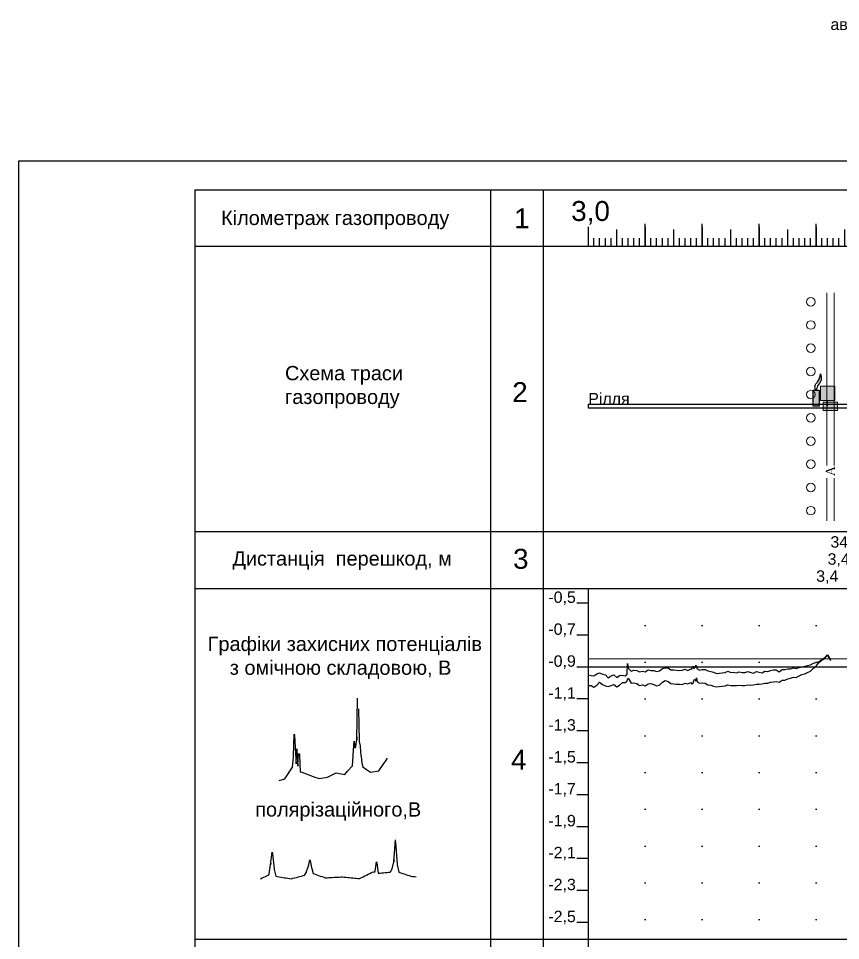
# Model space of a CAD drawing. Header units: millimetres. Extents: x -243 to 1784, y 0 to 1137.
# Drawn here: x 0 to 144.3, y 160.3 to 322 of the extents above; entities that cross this region are included whole.
import ezdxf

# ---------------------------------------------------------------- set-up
doc = ezdxf.new("R2010")
doc.units = ezdxf.units.MM
doc.linetypes.add('DOT', pattern=[6.35, 0, -6.35])
for name, color, linetype in [('График_U', 5, 'Continuous'), ('График_UPolar', 3, 'Continuous'), ('ИсследТрД', 6, 'Continuous'), ('Макет', 7, 'Continuous'), ('Перешкоди', 7, 'Continuous'), ('Текст', 7, 'Continuous')]:
    doc.layers.add(name, color=color, linetype=linetype)
doc.layers.add('График_U_085', color=253, linetype='Continuous', lineweight=0)
doc.styles.get("Standard").update_dxf_attribs({"font": 'arial.ttf'})

# ---------------------------------------------------------------- blocks, each defined once
blk = doc.blocks.new('График син')
at = {"layer": 'График_U'}
for p, q in [((13.600005, 7.163), (13.750005, 14.442)), ((13.910505, 12.586), (14.050005, 6.931)), ((2.510505, 4.321), (2.650005, 8.149)), ((2.650005, 8.149), (2.660505, 7.975)), ((2.660505, 7.975), (2.800005, 5.829)), ((13.010505, 4.524), (13.150005, 6.902)), ((13.150005, 6.902), (13.160505, 6.815)), ((13.160505, 6.815), (13.300005, 5.742)), ((13.460505, 5.974), (13.600005, 7.192)), ((13.600005, 7.192), (13.610505, 7.685)), ((13.610505, 7.685), (13.600005, 7.163)), ((14.050005, 6.931), (14.050005, 6.931)), ((14.050005, 6.931), (14.060505, 6.873)), ((14.060505, 6.873), (14.200005, 6.061)), ((2.800005, 5.829), (2.810505, 5.626)), ((2.810505, 5.626), (2.950005, 2.929)), ((2.960505, 3.103), (3.100005, 5.568)), ((3.100005, 5.568), (3.110505, 5.365)), ((3.110505, 5.365), (3.250005, 2.523)), ((13.300005, 5.742), (13.310505, 5.742)), ((13.310505, 5.742), (13.450005, 5.887)), ((13.450005, 5.887), (13.460505, 5.974)), ((14.200005, 6.061), (14.210505, 5.945)), ((14.210505, 5.945), (14.350005, 4.321)), ((2.350005, 2.349), (2.500005, 4.031)), ((2.500005, 4.031), (2.510505, 4.321)), ((3.260505, 2.668), (3.400005, 4.698)), ((3.400005, 4.698), (3.410505, 4.698)), ((3.410505, 4.698), (3.550005, 4.698)), ((3.550005, 4.698), (3.560505, 4.466)), ((3.560505, 4.466), (3.700005, 1.508)), ((12.850005, 2.552), (13.000005, 4.35)), ((13.000005, 4.35), (13.010505, 4.524)), ((14.350005, 4.321), (14.360505, 4.234)), ((14.360505, 4.234), (14.500005, 3.074)), ((18.400005, 3.045), (18.700005, 3.48)), ((18.700005, 3.48), (19.000005, 3.915)), ((1.000005, 0.319), (2.350005, 2.349)), ((2.950005, 2.929), (2.960505, 3.103)), ((3.250005, 2.523), (3.260505, 2.668)), ((11.500005, 1.073), (12, 1.624)), ((12, 1.624), (12.850005, 2.552)), ((14.500005, 3.074), (14.510505, 3.016)), ((14.510505, 3.016), (14.650005, 2.407)), ((14.650005, 2.407), (15.325005, 1.943)), ((15.325005, 1.943), (16.000005, 1.479)), ((16.006605, 1.479), (17.500005, 1.711)), ((17.500005, 1.711), (18.250005, 2.813)), ((18.250005, 2.813), (18.400005, 3.045)), ((0, 0), (1.000005, 0.319)), ((3.700005, 1.508), (3.710505, 1.508)), ((3.710505, 1.508), (4.000005, 1.45)), ((4.000005, 1.45), (5.500005, 0.87)), ((5.500005, 0.87), (6.250005, 0.609)), ((6.250005, 0.609), (7.000005, 0.377)), ((7.000005, 0.377), (8.500005, 0.58)), ((8.500005, 0.58), (10.000005, 1.363)), ((10.000005, 1.363), (11.500005, 1.073)), ((16.000005, 1.479), (16.006605, 1.479))]:
    blk.add_line(p, q, dxfattribs=at)
blk = doc.blocks.new('График зел')
at = {"layer": 'График_UPolar'}
for p, q in [((23.37, 2.958), (23.67, 6.844)), ((23.7, 6.438), (23.97, 2.552)), ((1.77, 2.436), (2.07, 4.64)), ((2.07, 4.64), (2.091, 4.466)), ((2.091, 4.466), (2.1, 4.35)), ((2.1, 4.35), (2.37, 1.74)), ((8.4, 2.204), (8.67, 3.306)), ((8.67, 3.306), (8.691, 3.19)), ((23.4, 3.364), (23.37, 2.958)), ((23.37, 2.958), (23.391, 3.248)), ((23.391, 3.248), (23.4, 3.364)), ((1.5, 0.87), (1.77, 2.436)), ((1.8, 2.668), (1.77, 2.436)), ((1.77, 2.436), (1.791, 2.61)), ((1.791, 2.61), (1.8, 2.668)), ((2.37, 1.74), (2.37, 1.74)), ((2.37, 1.74), (2.391, 1.624)), ((2.391, 1.624), (2.4, 1.624)), ((2.4, 1.624), (2.67, 0.464)), ((8.1, 1.276), (8.37, 2.088)), ((8.37, 2.088), (8.391, 2.146)), ((8.391, 2.146), (8.4, 2.204)), ((8.691, 3.19), (8.7, 3.19)), ((8.7, 3.19), (8.97, 1.914)), ((8.97, 1.914), (8.991, 1.856)), ((8.991, 1.856), (9, 1.798)), ((9, 1.798), (9.27, 0.928)), ((20.1, 1.334), (20.37, 2.958)), ((20.37, 2.958), (20.391, 2.842)), ((20.391, 2.842), (20.4, 2.784)), ((20.4, 2.784), (20.67, 0.986)), ((22.8, 1.218), (23.07, 1.624)), ((23.07, 1.624), (23.091, 1.74)), ((23.091, 1.74), (23.1, 1.74)), ((23.1, 1.74), (23.37, 2.958)), ((23.97, 2.552), (23.97, 2.552)), ((23.97, 2.552), (23.991, 2.436)), ((23.991, 2.436), (24, 2.436)), ((24, 2.436), (24.27, 1.16)), ((0, 0), (0.3, 0.174)), ((0.3, 0.174), (0.6, 0.29)), ((0.6, 0.29), (0.9, 0.406)), ((0.9, 0.406), (1.2, 0.58)), ((1.2, 0.58), (1.47, 0.696)), ((1.47, 0.696), (1.5, 0.87)), ((2.67, 0.464), (2.691, 0.464)), ((2.691, 0.464), (2.7, 0.464)), ((2.7, 0.464), (3, 0.406)), ((3, 0.406), (3.3, 0.348)), ((3.3, 0.348), (3.6, 0.29)), ((3.6, 0.29), (3.9, 0.232)), ((3.9, 0.232), (4.2, 0.174)), ((4.2, 0.174), (4.5, 0.174)), ((4.5, 0.174), (4.8, 0.116)), ((4.8, 0.116), (5.1, 0.058)), ((5.1, 0.058), (5.37, 0)), ((5.37, 0), (5.4, 0)), ((5.4, 0), (5.7, 0.116)), ((5.7, 0.116), (6, 0.174)), ((6, 0.174), (6.3, 0.232)), ((6.3, 0.232), (6.6, 0.348)), ((6.6, 0.348), (6.9, 0.406)), ((6.9, 0.406), (7.2, 0.464)), ((7.2, 0.464), (7.5, 0.58)), ((7.5, 0.58), (7.77, 0.638)), ((7.77, 0.638), (7.8, 0.696)), ((7.8, 0.696), (8.07, 1.16)), ((8.07, 1.16), (8.091, 1.218)), ((8.091, 1.218), (8.1, 1.276)), ((9.27, 0.928), (9.291, 0.928)), ((9.291, 0.928), (9.3, 0.928)), ((9.3, 0.928), (9.6, 0.812)), ((9.6, 0.812), (9.9, 0.696)), ((9.9, 0.696), (10.2, 0.58)), ((10.2, 0.58), (10.5, 0.464)), ((10.5, 0.464), (10.8, 0.406)), ((10.8, 0.406), (11.1, 0.29)), ((11.1, 0.29), (11.37, 0.174)), ((11.37, 0.174), (11.4, 0.174)), ((11.4, 0.174), (11.7, 0.174)), ((11.7, 0.174), (12, 0.232)), ((12, 0.232), (12.3, 0.232)), ((12.3, 0.232), (12.6, 0.232)), ((12.6, 0.232), (12.9, 0.29)), ((12.9, 0.29), (13.2, 0.29)), ((13.2, 0.29), (13.5, 0.29)), ((13.5, 0.29), (13.8, 0.29)), ((13.8, 0.29), (14.1, 0.348)), ((14.1, 0.348), (14.37, 0.348)), ((14.37, 0.348), (14.4, 0.348)), ((14.4, 0.348), (14.7, 0.29)), ((14.7, 0.29), (15, 0.29)), ((15, 0.29), (15.3, 0.232)), ((15.3, 0.232), (15.6, 0.232)), ((15.6, 0.232), (15.9, 0.174)), ((15.9, 0.174), (16.2, 0.174)), ((16.2, 0.174), (16.5, 0.116)), ((16.5, 0.116), (16.8, 0.116)), ((16.8, 0.116), (17.1, 0.058)), ((17.1, 0.058), (17.37, 0.058)), ((17.37, 0.058), (17.4, 0.058)), ((17.4, 0.058), (17.7, 0.232)), ((17.7, 0.232), (18, 0.348)), ((18, 0.348), (18.3, 0.522)), ((18.3, 0.522), (18.6, 0.638)), ((18.6, 0.638), (18.9, 0.812)), ((18.9, 0.812), (19.2, 0.928)), ((19.2, 0.928), (19.491, 1.102)), ((19.491, 1.102), (19.5, 1.102)), ((19.5, 1.102), (19.77, 1.218)), ((19.77, 1.218), (19.791, 1.218)), ((19.791, 1.218), (19.8, 1.218)), ((19.8, 1.218), (20.07, 1.16)), ((20.07, 1.16), (20.091, 1.276)), ((20.091, 1.276), (20.1, 1.334)), ((20.67, 0.986), (20.691, 0.986)), ((20.691, 0.986), (20.7, 0.986)), ((20.7, 0.986), (20.97, 0.986)), ((20.97, 0.986), (20.991, 0.986)), ((20.991, 0.986), (21, 0.986)), ((21, 0.986), (21.291, 1.044)), ((21.291, 1.044), (21.3, 1.044)), ((21.3, 1.044), (21.591, 1.044)), ((21.591, 1.044), (21.6, 1.044)), ((21.6, 1.044), (21.891, 1.102)), ((21.891, 1.102), (21.9, 1.102)), ((21.9, 1.102), (22.191, 1.102)), ((22.191, 1.102), (22.2, 1.102)), ((22.2, 1.102), (22.491, 1.16)), ((22.491, 1.16), (22.5, 1.16)), ((22.5, 1.16), (22.77, 1.16)), ((22.77, 1.16), (22.791, 1.218)), ((22.791, 1.218), (22.8, 1.218)), ((24.27, 1.16), (24.291, 1.16)), ((24.291, 1.16), (24.3, 1.16)), ((24.3, 1.16), (24.6, 1.044)), ((24.6, 1.044), (24.9, 0.928)), ((24.9, 0.928), (25.2, 0.87)), ((25.2, 0.87), (25.5, 0.754)), ((25.5, 0.754), (25.8, 0.638)), ((25.8, 0.638), (26.1, 0.58)), ((26.1, 0.58), (26.37, 0.464)), ((26.37, 0.464), (26.4, 0.464)), ((26.4, 0.464), (26.7, 0.406)), ((26.7, 0.406), (27, 0.406)), ((27, 0.406), (27.3, 0.348))]:
    blk.add_line(p, q, dxfattribs=at)
blk = doc.blocks.new('pipe')
at = {"layer": 'ИсследТрД'}
blk.add_lwpolyline([(0, -0.3), (1, -0.3), (1, 0.3), (0, 0.3)], close=True, dxfattribs=at)
blk = doc.blocks.new('Установить_Свечу')
at = {"layer": 'Макет'}
h = blk.add_hatch(color=256, dxfattribs=at)
h.dxf.hatch_style = 1
h.set_gradient(color1=(255, 0, 0), color2=(245, 0, 0), one_color=1, tint=0.48)
edge = h.paths.add_edge_path()
edge.add_line((0.53, 2.79), (-0.07, 2.79))
edge.add_spline(control_points=[(-0.07, 2.79), (-0.08, 2.79), (-0.09, 2.79), (-0.09, 2.79)], knot_values=[3.172041, 3.172041, 3.172041, 3.172041, 3.230016, 3.230016, 3.230016, 3.230016], degree=3, periodic=0)
edge.add_spline(control_points=[(0.78, 5.7), (0.68, 5.21), (0.52, 4.5), (-0.17, 3.91), (-0.26, 3.39), (-0.16, 2.82), (-0.09, 2.79)], knot_values=[0, 0, 0, 0, 1.49347, 2.123055, 2.50913, 3.172041, 3.172041, 3.172041, 3.172041], degree=3, periodic=0)
edge.add_line((-0.09, 2.79), (-0.53, 2.79))
edge.add_line((-0.53, 2.79), (-0.53, 0))
edge.add_line((-0.53, 0), (0.53, 0))
edge.add_line((0.53, 0), (0.53, 2.79))
h = blk.add_hatch(color=256, dxfattribs=at)
h.dxf.hatch_style = 1
h.set_gradient(color1=(255, 0, 0), color2=(245, 0, 0), one_color=1, tint=0.48)
edge = h.paths.add_edge_path(flags=17)
edge.add_spline(control_points=[(0.78, 5.7), (0.68, 5.21), (0.52, 4.5), (-0.17, 3.91), (-0.26, 3.39), (-0.16, 2.82), (-0.09, 2.79)], knot_values=[0, 0, 0, 0, 1.49347, 2.123055, 2.50913, 3.172041, 3.172041, 3.172041, 3.172041], degree=3, periodic=0)
edge.add_line((-0.09, 2.79), (-0.07, 2.79))
edge.add_spline(control_points=[(-0.07, 2.79), (0.01, 2.82), (0.2, 3.66), (0.65, 4.03), (0.92, 4.68), (0.86, 5.23), (0.8, 5.6), (0.78, 5.7)], knot_values=[3.230016, 3.230016, 3.230016, 3.230016, 4.002642, 4.703049, 5.213754, 5.999148, 6.32898, 6.32898, 6.32898, 6.32898], degree=3, periodic=0)
edge = h.paths.add_edge_path(flags=17)
edge.add_spline(control_points=[(0.78, 5.7), (0.68, 5.21), (0.52, 4.5), (-0.17, 3.91), (-0.26, 3.39), (-0.16, 2.82), (-0.09, 2.79)], knot_values=[0, 0, 0, 0, 1.49347, 2.123055, 2.50913, 3.172041, 3.172041, 3.172041, 3.172041], degree=3, periodic=0)
edge.add_line((-0.09, 2.79), (-0.07, 2.79))
edge.add_spline(control_points=[(-0.07, 2.79), (0.01, 2.82), (0.2, 3.66), (0.65, 4.03), (0.92, 4.68), (0.86, 5.23), (0.8, 5.6), (0.78, 5.7)], knot_values=[3.230016, 3.230016, 3.230016, 3.230016, 4.002642, 4.703049, 5.213754, 5.999148, 6.32898, 6.32898, 6.32898, 6.32898], degree=3, periodic=0)
h = blk.add_hatch(color=256, dxfattribs=at)
h.dxf.hatch_style = 1
h.set_gradient(color1=(255, 0, 0), color2=(245, 0, 0), one_color=1, tint=0.48)
edge = h.paths.add_edge_path()
edge.add_spline(control_points=[(-0.07, 2.79), (0.01, 2.82), (0.2, 3.66), (0.65, 4.03), (0.92, 4.68), (0.86, 5.23), (0.8, 5.6), (0.78, 5.7)], knot_values=[3.230016, 3.230016, 3.230016, 3.230016, 4.002642, 4.703049, 5.213754, 5.999148, 6.32898, 6.32898, 6.32898, 6.32898], degree=3, periodic=0)
edge.add_spline(control_points=[(0.78, 5.7), (0.68, 5.21), (0.52, 4.5), (-0.17, 3.91), (-0.26, 3.39), (-0.16, 2.82), (-0.09, 2.79)], knot_values=[0, 0, 0, 0, 1.49347, 2.123055, 2.50913, 3.172041, 3.172041, 3.172041, 3.172041], degree=3, periodic=0)
edge.add_line((-0.09, 2.79), (-0.07, 2.79))
blk.add_spline([(0.78, 5.7), (0.25, 4.31), (-0.15, 3.82), (-0.22, 3.44), (-0.09, 2.79), (0.25, 3.55), (0.66, 4.12), (0.85, 4.59), (0.83, 5.38), (0.78, 5.7)], degree=3, dxfattribs=at)
at = {"layer": 'Перешкоди', "color": 0, "linetype": 'ByBlock'}
for p, q in [((-0.53, 0), (-0.53, 2.79)), ((-0.53, 2.79), (0.53, 2.79)), ((0.53, 2.79), (0.53, 0)), ((0.53, 0), (-0.53, 0))]:
    blk.add_line(p, q, dxfattribs=at)
blk = doc.blocks.new('Установить_ПВ')
h = blk.add_hatch(color=256)
h.dxf.hatch_style = 1
h.set_gradient(color1=(255, 0, 0), color2=(250, 0, 0), one_color=1, tint=0.49)
h.paths.add_polyline_path([(1.25, 3.5), (-1.25, 3.5), (-1.25, 1), (1.25, 1)])
at = {"layer": 'Перешкоди', "color": 1, "linetype": 'ByBlock', "lineweight": 15}
for p, q in [((1.25, 3.5), (-1.25, 3.5)), ((-1.25, 3.5), (-1.25, 1)), ((1.25, 1), (1.25, 3.5)), ((-1.25, 1), (1.25, 1))]:
    blk.add_line(p, q, dxfattribs=at)
at = {"layer": 'Перешкоди', "color": 0, "linetype": 'ByBlock', "lineweight": 15}
blk.add_line((0, 1), (0, 0), dxfattribs=at)
blk = doc.blocks.new('Дорога_автомобильная')
at = {"layer": 'Перешкоди', "color": 7, "linetype": 'ByBlock', "lineweight": 15}
for p, q in [((-0.65, 19.91), (-0.65, -10.41)), ((0.68, 19.91), (0.68, -10.41)), ((-0.65, -12.61), (-0.65, -20.09)), ((0.68, -12.61), (0.68, -20.09))]:
    blk.add_line(p, q, dxfattribs=at)
at = {"layer": 'Перешкоди', "color": 7, "linetype": 'ByBlock', "lineweight": 25, "insert": (-0.8, -12.26), "char_height": 1.6, "width": 1.5652, "attachment_point": 1, "rotation": 90}
blk.add_mtext('{\\fTimes New Roman|b0|i0|c0|p18;A}', dxfattribs=at)
blk = doc.blocks.new('Кожух')
at = {"layer": 'Перешкоди', "linetype": 'ByBlock', "lineweight": 15}
blk.add_hatch(color=7, dxfattribs=at).paths.add_polyline_path([(1.24, 0.74), (-1.26, 0.74), (-1.26, -0.76), (1.24, -0.76)])
at = {"layer": 'Перешкоди', "color": 7, "linetype": 'ByBlock', "lineweight": 15}
for p, q in [((1.24, 0.74), (-1.26, 0.74)), ((-1.26, 0.74), (-1.26, -0.76)), ((1.24, -0.76), (1.24, 0.74)), ((-1.26, -0.76), (1.24, -0.76)), ((0.24, -0.76), (0.24, -0.76))]:
    blk.add_line(p, q, dxfattribs=at)
blk = doc.blocks.new('Сх_поля')
at = {"layer": 'Перешкоди', "lineweight": -2, "insert": (0, 2.33), "char_height": 2, "width": 6.9421, "attachment_point": 1}
blk.add_mtext('Рiлля', dxfattribs=at)
blk = doc.blocks.new('Посадка')
at = {"layer": 'Перешкоди', "color": 3, "linetype": 'ByBlock', "lineweight": 15}
for centre in [(0.05, 18.32), (0.05, 14.25), (0.05, 10.18), (0.05, 6.11), (0.05, 2.04), (0.05, -2.04), (0.05, -6.11), (0.05, -10.18), (0.05, -14.25), (0.05, -18.32)]:
    blk.add_circle(centre, 0.75, dxfattribs=at)
blk = doc.blocks.new('shkalaKm')
at = {"layer": 'Макет', "lineweight": -2}
for p, q in [((0, 3.5), (0, 0)), ((10, 3.5), (10, 0))]:
    blk.add_line(p, q, dxfattribs=at)
at = {"layer": 'Макет'}
for p, q in [((10, 0), (10, 4)), ((5, 0), (5, 3)), ((1, 0), (1, 1.5)), ((2, 0), (2, 1.5)), ((3, 0), (3, 1.5)), ((4, 0), (4, 1.5)), ((6, 0), (6, 1.5)), ((7, 0), (7, 1.5)), ((8, 0), (8, 1.5)), ((9, 0), (9, 1.5))]:
    blk.add_line(p, q, dxfattribs=at)
blk = doc.blocks.new('dots')
at = {"layer": 'Макет', "linetype": 'DOT', "lineweight": -2}
blk.add_line((0, 0), (0, -167), dxfattribs=at)

msp = doc.modelspace()

# ---------------------------------------------------------------- linework, layer by layer
at = {"layer": 'Defpoints'}
msp.add_lwpolyline([(0, 0), (420, 0), (420, 297), (0, 297)], close=True, dxfattribs=at)
at = {"layer": 'График_U'}
for points in [[(98, 219.5), (100, 219.5)], [(98, 213.9), (100, 213.9)], [(100, 205.03), (100.5, 205.02), (101, 204.73), (101.5, 205.07), (102, 205.58), (102.5, 205.21), (103, 204.94), (103.5, 204.82), (104, 204.98), (104.5, 205.19), (105, 204.75), (105.5, 205.05), (106, 205.54), (106.5, 205.56), (106.8, 205.78), (106.9, 206.06), (107, 206.32), (107.5, 205.42), (108, 205.47), (108.5, 205.37), (109, 205.03), (109.5, 205.1), (110, 204.93), (110.5, 205.3), (111, 205.35), (111.5, 205.16), (112, 204.94), (112.5, 205.09), (113, 205.61), (113.5, 205.91), (114, 205.72), (114.5, 205.37), (115, 205.33), (115.5, 205.23), (116, 205.23), (116.5, 205.21), (117, 205.42), (117.5, 205.3), (118, 205.56), (118.2, 205.25), (118.3, 205.36), (118.4, 205.42), (118.5, 205.84), (118.6, 206.06), (118.8, 205.92), (118.9, 205.78), (119, 206.33), (119.1, 205.64), (119.5, 205.4), (120, 205.49), (120.5, 205.4), (121, 205.12), (121.5, 205.07), (122, 204.87), (122.5, 204.75), (123, 204.86), (123.5, 204.9), (124, 204.94), (124.5, 205.14), (125, 205.03), (125.5, 204.98), (126, 204.98), (126.5, 205.09), (127, 205), (127.5, 205.02), (128, 205.14), (128.5, 205.07), (129, 205.1), (129.5, 205.26), (130, 205.24), (130.5, 205.31), (131, 205.39), (131.5, 205.42), (132, 205.58), (132.5, 205.67), (133, 205.72), (133.5, 205.6), (134, 205.93), (134.5, 205.95), (135, 206.16), (135.5, 206.3), (136, 206.49), (136.5, 206.4), (137, 206.72), (137.5, 206.95), (138, 207.07), (138.5, 207.3), (139, 207.51), (139.5, 208.04), (140, 208.4), (140.5, 209.08), (141, 209.43), (141.5, 209.8), (142, 210.38), (142.5, 209.54)], [(98, 208.3), (100, 208.3)], [(98, 202.7), (100, 202.7)], [(98, 197.1), (100, 197.1)], [(98, 191.5), (100, 191.5)], [(98, 185.9), (100, 185.9)], [(98, 180.3), (100, 180.3)], [(98, 174.7), (100, 174.7)], [(98, 169.1), (100, 169.1)], [(98, 163.5), (100, 163.5)]]:
    msp.add_lwpolyline(points, dxfattribs=at)
at = {"layer": 'График_U_085'}
msp.add_lwpolyline([(100, 209.7), (400, 209.7)], dxfattribs=at)
at = {"layer": 'График_UPolar'}
msp.add_lwpolyline([(100, 206.88), (100.5, 206.78), (101, 206.69), (101.5, 207.03), (102, 207.22), (102.5, 206.97), (103, 206.86), (103.5, 206.36), (104, 206.7), (104.5, 206.9), (105, 206.43), (105.5, 206.77), (106, 206.8), (106.5, 206.68), (106.8, 206.98), (106.9, 208.86), (107, 208.07), (107.5, 207.52), (108, 207.71), (108.5, 207.64), (109, 207.4), (109.5, 207.54), (110, 207.43), (110.5, 207.73), (111, 207.66), (111.5, 207.65), (112, 207.45), (112.5, 207.59), (113, 207.99), (113.5, 208.1), (114, 208.08), (114.5, 207.74), (115, 207.77), (115.5, 207.7), (116, 207.66), (116.5, 207.72), (117, 207.89), (117.5, 207.66), (118, 207.91), (118.2, 207.85), (118.3, 208.3), (118.4, 208.38), (118.5, 207.92), (118.6, 208.1), (118.8, 208.3), (118.9, 208.58), (119, 208.3), (119.1, 207.94), (119.5, 207.71), (120, 207.8), (120.5, 207.83), (121, 207.57), (121.5, 207.48), (122, 207.33), (122.5, 207.14), (123, 207.2), (123.5, 207.25), (124, 207.31), (124.5, 207.54), (125, 207.31), (125.5, 207.36), (126, 207.23), (126.5, 207.41), (127, 207.29), (127.5, 207.27), (128, 207.44), (128.5, 207.28), (129, 207.2), (129.5, 207.44), (130, 207.36), (130.5, 207.21), (131, 207.5), (131.5, 207.46), (132, 207.63), (132.5, 207.75), (133, 207.73), (133.5, 207.4), (134, 207.82), (134.5, 207.79), (135, 207.91), (135.5, 207.96), (136, 208.09), (136.5, 207.99), (137, 208.19), (137.5, 208.3), (138, 208.4), (138.5, 208.51), (139, 208.63), (139.5, 208.9), (140, 209.04), (140.5, 209.21), (141, 209.56), (141.5, 209.95), (142, 210.34), (142.5, 209.38)], dxfattribs=at)
at = {"layer": 'Макет', "lineweight": -2}
for p, q in [((30.96, 291.97), (415.96, 291.97)), ((30.96, 232), (400, 232)), ((30.96, 222), (400, 222)), ((100, 222), (100, 20)), ((30.96, 160.5), (400, 160.5))]:
    msp.add_line(p, q, dxfattribs=at)
at = {"layer": 'Макет'}
for p, q in [((30.96, 291.97), (30.96, 5)), ((82.91, 70), (82.91, 291.97)), ((92.13, 70), (92.13, 291.97)), ((400, 282), (30.96, 282))]:
    msp.add_line(p, q, dxfattribs=at)
at = {"layer": 'Текст'}
msp.add_lwpolyline([(100, 208.3), (400, 208.3)], dxfattribs=at)

# ---------------------------------------------------------------- block references
at = {"layer": 'Макет'}
for name, p in [('График син', (45.76, 188.34)), ('График зел', (42.48, 171.11))]:
    msp.add_blockref(name, p, dxfattribs=at)
at = {"layer": 'Текст'}
for name, p in [('shkalaKm', (100, 282)), ('shkalaKm', (110, 282)), ('shkalaKm', (120, 282)), ('shkalaKm', (130, 282)), ('shkalaKm', (140, 282)), ('Дорога_автомобильная', (142.5, 254)), ('Посадка', (139, 254)), ('Установить_Свечу', (140, 254)), ('Установить_ПВ', (142, 254)), ('Сх_поля', (100, 254)), ('Кожух', (142.5, 254)), ('dots', (110, 222)), ('dots', (120, 222)), ('dots', (130, 222)), ('dots', (140, 222))]:
    msp.add_blockref(name, p, dxfattribs=at)
at = {"layer": 'Текст', "xscale": 300}
msp.add_blockref('pipe', (100, 254), dxfattribs=at)

# ---------------------------------------------------------------- texts
at = {"layer": 'График_U'}
for s, p in [('-0,5', (93, 219.5)), ('-0,7', (93, 213.9)), ('-0,9', (93, 208.3)), ('-1,1', (93, 202.7)), ('-1,3', (93, 197.1)), ('-1,5', (93, 191.5)), ('-1,7', (93, 185.9)), ('-1,9', (93, 180.3)), ('-2,1', (93, 174.7)), ('-2,3', (93, 169.1)), ('-2,5', (93, 163.5))]:
    msp.add_text(s, height=2, dxfattribs=at).set_placement(p)
at = {"layer": 'Текст'}
for s, height, p in [('автодорога Київ - Чоп траса Е-40', 2, (142.5, 320)), ('3,0', 3.5, (97, 286.5)), ('3425', 2, (142.5, 229.2)), ('3,42', 2, (142, 226.2)), ('3,4', 2, (140, 223.2))]:
    msp.add_text(s, height=height, dxfattribs=at).set_placement(p)
at = {"layer": 'Текст', "attachment_point": 1}
for s, insert, char_height, width in [('Кiлометраж газопроводу', (35.56, 288.29), 2.5, 51.4775), ('1', (86.99, 288.72), 3.5, 5.5314), ('Схема траси  \\Pгазопроводу', (46.78, 261.06), 2.5, 46.7126), ('2', (86.65, 258.22), 3.5, 5.5314), ('Дистанцiя  перешкод, м', (37.55, 228.54), 2.5, 51.4775), ('3', (86.8, 228.98), 3.5, 5.5314), ('{\\C256;Графіки захисних потенціалів\\P    з омічною складовою, В}', (33.21, 213.56), 2.5, 50.9113), ('4', (86.46, 193.73), 3.5, 5.5314), ('{\\C256;полярізаційного,В}', (41.55, 184.52), 2.5, 48.8589)]:
    msp.add_mtext(s, dxfattribs=dict(at, insert=insert, char_height=char_height, width=width))

doc.saveas('drawing.dxf')
